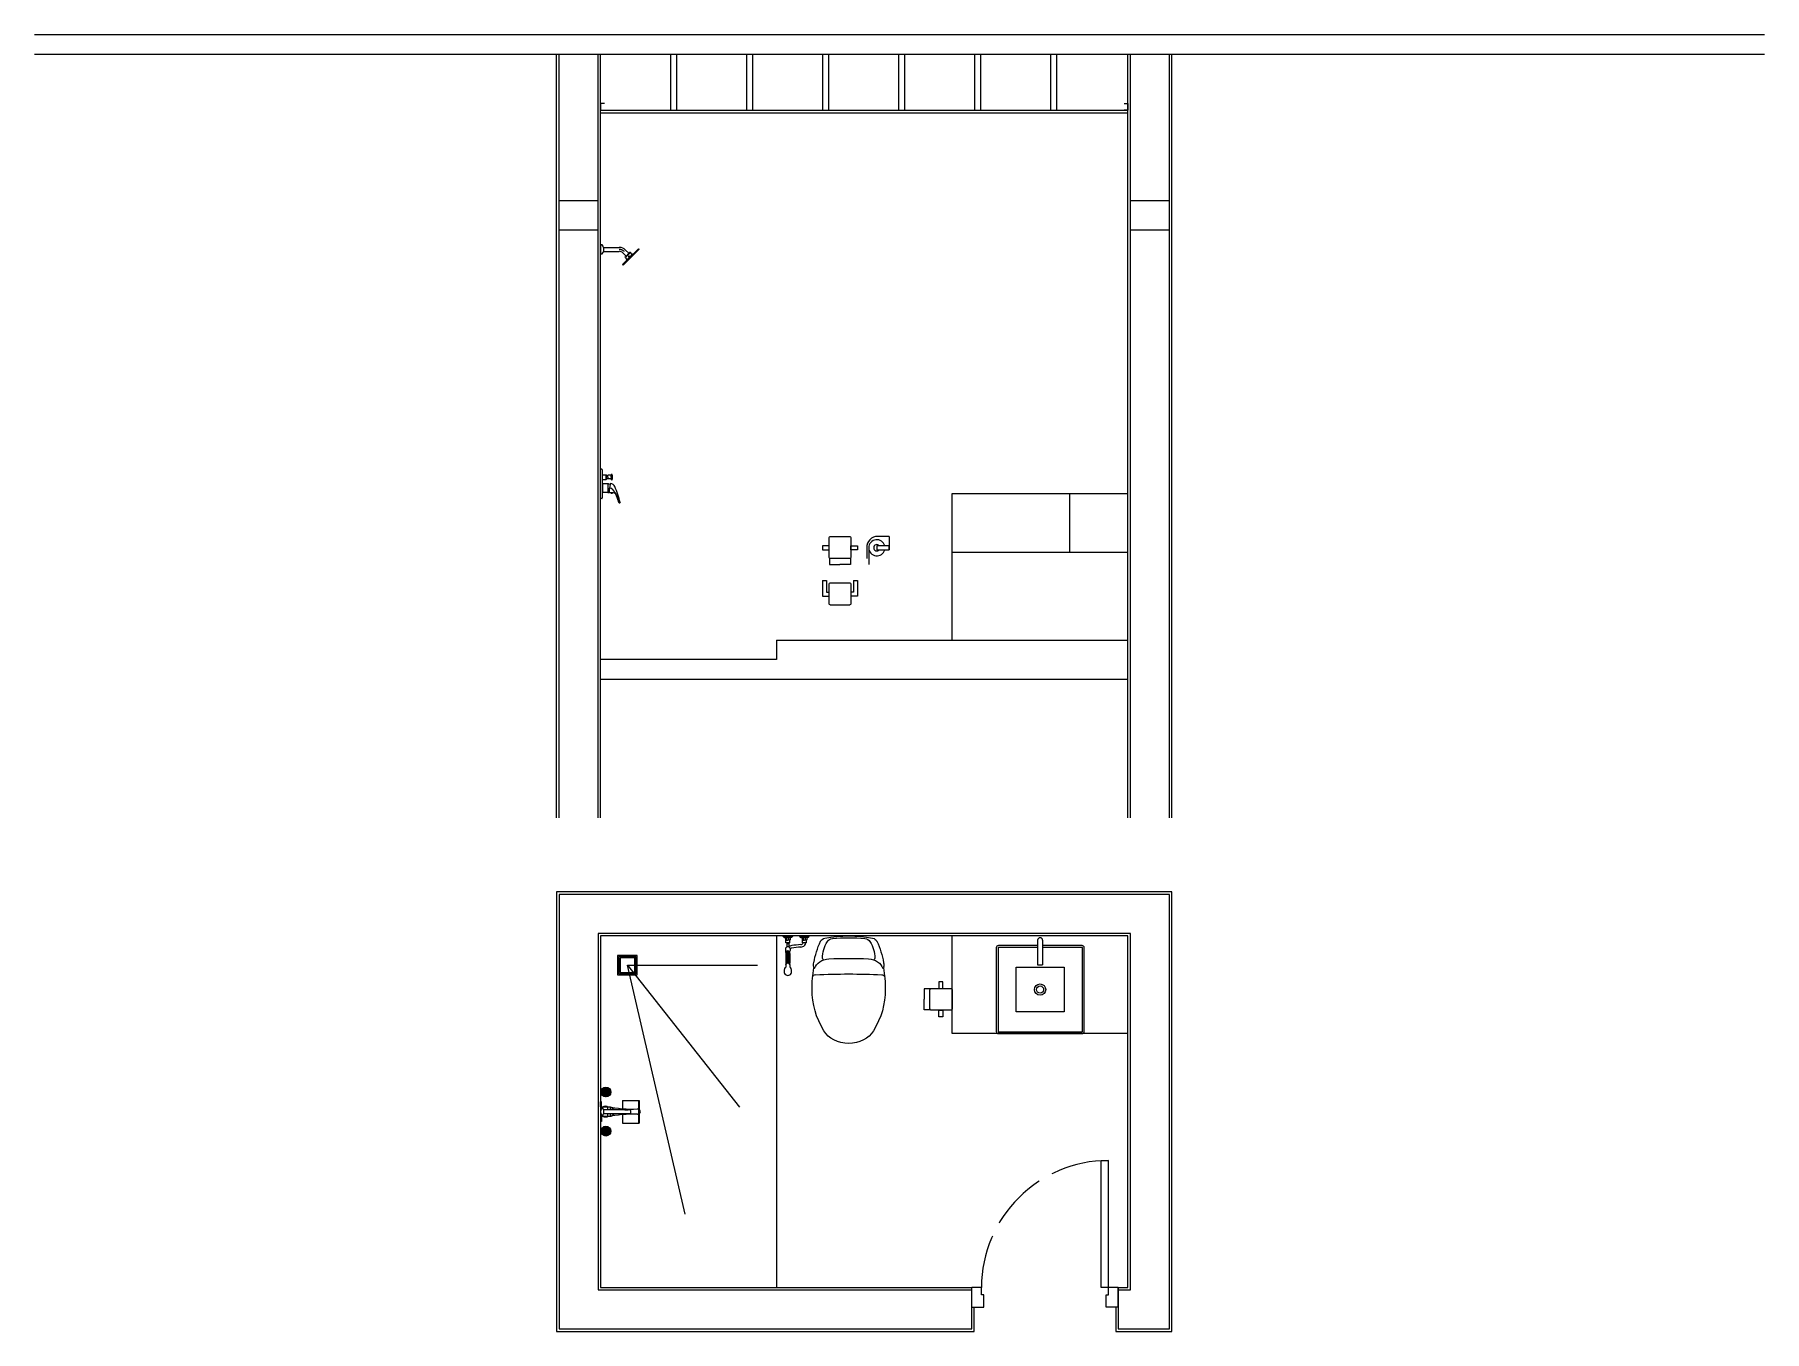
# Model space of a CAD drawing. Header units: inches. Extents: x 3271 to 3625, y 1321 to 1586.
import ezdxf

# ---------------------------------------------------------------- set-up
doc = ezdxf.new("R2010")
doc.units = ezdxf.units.IN
doc.set_wipeout_variables(frame=1)
doc.linetypes.add('ACAD_ISO02W100', pattern=[15, 12, -3])
doc.linetypes.add('CENTER', pattern=[2, 1.25, -0.25, 0.25, -0.25])

# ---------------------------------------------------------------- blocks, each defined once
blk = doc.blocks.new('*U3')
for p, q in [((0.21, -7.47), (0, -7.47)), ((0, -8.48), (0, -7.47)), ((0, -8.48), (0, -11.49)), ((0.07, -8.48), (0, -8.48)), ((0.07, -8.48), (0, -8.48)), ((0.07, -10.47), (0, -10.47)), ((0.21, -8.39), (0.21, -7.47)), ((0.21, -8.5), (0.21, -8.39)), ((0.21, -10.45), (0.21, -10.56)), ((0.21, -10.56), (0.21, -11.49)), ((2, -8.52), (0.26, -8.52)), ((2, -10.43), (0.26, -10.43)), ((0.58, -9.08), (0.58, -9.87)), ((5.94, -9.08), (0.58, -9.08)), ((5.94, -9.87), (0.58, -9.87)), ((1.51, -9.08), (1.51, -8.52)), ((1.51, -10.43), (1.51, -9.87)), ((2, -9.08), (2, -8.52)), ((2, -10.43), (2, -9.87)), ((4.51, -7.17), (4.51, -9.04)), ((4.51, -7.17), (7.88, -7.17)), ((4.51, -9.91), (4.51, -11.79)), ((7.77, -7.17), (7.77, -11.79)), ((7.88, -7.17), (7.88, -11.79)), ((0.21, -11.49), (0, -11.49)), ((4.51, -11.79), (7.88, -11.79))]:
    blk.add_line(p, q)
for points in [[(1.93, -8.52, -0.039764), (2.08, -8.53, -0.211031)], [(5.62, -9.9, 0.002755), (2.96, -9.93, 0.135106), (2.22, -10.36, -0.211031), (2.08, -10.43, -0.039764), (1.93, -10.43, -0.211031)], [(2.08, -8.53, -0.211031), (2.22, -8.59, 0.135106), (2.96, -9.02, 0.002755), (5.62, -9.06, -0.068038)], [(5.94, -9.87, 0.133256), (6.05, -9.85, 0.106756), (6.14, -9.76, 0.082828), (6.2, -9.63, 0.071352), (6.22, -9.48, 0.071352), (6.2, -9.32, 0.082828), (6.14, -9.2, 0.106756), (6.05, -9.11, 0.133256), (5.94, -9.08, 0.133256)]]:
    blk.add_lwpolyline(points, format="xyb")
for centre, radius, start, end in [((0.07, -8.94), 0.459, 22.0605, 90), ((0.07, -10.01), 0.459, 270, 337.9395), ((-0.32, -9.15), 0.903, 4.3831, 24.7855), ((-0.32, -9.81), 0.903, 335.2145, 355.6169)]:
    blk.add_arc(centre, radius, start, end)
blk = doc.blocks.new('WC 15x22 in')
at = {"lineweight": 0, "extrusion": (0, 0, -1)}
for centre, major_axis, start_param, end_param in [((-0.01, -16.77), (20.96, -0.01), 4.476887, 4.947891), ((-0.01, -16.77), (20.96, -0.01), 4.476887, 4.947891), ((21.88, -8.95), (29.35, -0.01), 3.289642, 3.481728), ((21.88, -8.95), (29.35, -0.01), 3.289642, 3.481728), ((-4.6, -1.44), (1.25, 0), 3.481728, 4.476887), ((-4.6, -1.44), (1.25, 0), 3.481728, 4.476887), ((3.79, -4.48), (9.15, 0), 3.130806, 3.616946), ((-3.13, -1.62), (1.37, 0), 3.616946, 4.577347), ((-0.01, -20.04), (24.59, -0.01), 4.577347, 4.847431), ((3.13, -1.63), (1.37, 0), -1.435755, -0.475353), ((-3.8, -4.47), (9.15, 0), -0.475353, 0.010787), ((4.6, -1.44), (1.25, 0), -1.335294, -0.340135), ((4.6, -1.44), (1.25, 0), -1.335294, -0.340135), ((-21.89, -8.93), (29.35, -0.01), -0.340135, -0.148049), ((-21.89, -8.93), (29.35, -0.01), -0.340135, -0.148049), ((32.09, -10.98), (39.6, -0.02), 3.141593, 3.282422), ((32.09, -10.98), (39.6, -0.02), 3.141593, 3.282422), ((-2.8, -5.99), (4.39, 0), 3.032389, 3.289642), ((-2.8, -5.99), (4.39, 0), 3.032389, 3.289642), ((-6.65, -6.33), (0.513, 0), 2.246567, 3.032389), ((-6.65, -6.33), (0.513, 0), 2.246567, 3.032389), ((-3.88, -7.22), (3.17, 0), 3.365215, 4.657014), ((-4.78, -4.55), (0.574, 0), 2.293197, 3.130806), ((-0.03, -63.26), (73.29, -0.03), 4.657014, 4.767764), ((3.88, -7.22), (3.17, 0), -1.515421, -0.223622), ((4.78, -4.55), (0.574, 0), 0.010787, 0.848396), ((6.65, -6.34), (0.513, 0), 0.109204, 0.895026), ((6.65, -6.34), (0.513, 0), 0.109204, 0.895026), ((-32.1, -10.95), (39.6, -0.02), -0.140829, 0), ((-32.1, -10.95), (39.6, -0.02), -0.140829, 0), ((2.79, -6), (4.39, 0), -0.148049, 0.109204), ((2.79, -6), (4.39, 0), -0.148049, 0.109204), ((-6.75, -8.43), (0.634, 0), 3.222651, 4.658459), ((-0.05, -108.43), (125.72, -0.06), 4.658459, 4.766319), ((6.74, -8.44), (0.634, 0), -1.516867, -0.081058), ((16.92, -10.97), (24.43, -0.01), 2.693443, 3.141593), ((16.92, -10.97), (24.43, -0.01), 2.693443, 3.141593), ((-16.93, -10.96), (24.43, -0.01), 0, 0.44815), ((-16.93, -10.96), (24.43, -0.01), 0, 0.44815), ((-0.01, -17.48), (5.65, 0), 0.44815, 2.693443), ((-0.01, -17.48), (5.65, 0), 0.44815, 2.693443)]:
    blk.add_ellipse(centre, major_axis=major_axis, ratio=0.800511, start_param=start_param, end_param=end_param, dxfattribs=at)
blk = doc.blocks.new('D2_Plan')
for p, q in [((28, -1.5), (28, 26)), ((0, -4), (0, 0)), ((2, 0), (0, 0)), ((2, -1.5), (2, 0)), ((30, -4), (30, 0)), ((2.5, -1.5), (2, -1.5)), ((2.5, -4), (2.5, -1.5)), ((27.5, -4), (27.5, -1.5)), ((27.5, -1.5), (28, -1.5)), ((0, -4), (2.5, -4)), ((30, -4), (27.5, -4))]:
    blk.add_line(p, q)
blk.add_lwpolyline([(30, 0), (26.5, 0), (26.5, 26), (28, 26)])
at = {"linetype": 'ACAD_ISO02W100'}
blk.add_arc((28, 0), 26, 90, 180, dxfattribs=at)
blk = doc.blocks.new('A$Cc5f7b020')
for points in [[(-9.14, -8.54, 0.414214), (-8.72, -8.96), (8.44, -8.96, 0.414214), (8.86, -8.54), (8.86, 8.61, 0.414214), (8.44, 9.04), (-8.72, 9.04, 0.414214), (-9.14, 8.61)], [(-8.78, -8.54, 0.414214), (-8.72, -8.6), (8.44, -8.6, 0.414214), (8.5, -8.54), (8.5, 8.61, 0.414214), (8.44, 8.67), (-8.72, 8.67, 0.414214), (-8.78, 8.61)]]:
    blk.add_lwpolyline(points, format="xyb", close=True)
blk.add_lwpolyline([(-5.1, 4.62), (4.77, 4.62), (4.77, -4.55), (-5.1, -4.55)], close=True)
for radius in [1.15, 0.73]:
    blk.add_circle((-0.17, 0.04), radius)
blk = doc.blocks.new('*U17')
blk.add_lwpolyline([(0, 0, -0.414214), (0.33, 0.33), (4.16, 0.33, -0.414214), (4.49, 0), (4.49, -3.9, -0.414214), (4.16, -4.22), (0.33, -4.22, -0.414214), (0, -3.9)], format="xyb", close=True)
for points in [[(0, -1.6), (-1.34, -1.6), (-1.34, -2.4), (0, -2.4)], [(4.49, -1.6), (5.83, -1.6), (5.83, -2.4), (4.49, -2.4)]]:
    blk.add_lwpolyline(points, close=True)
for points in [[(0.1, -4.13), (0.1, -5.43), (2.18, -5.43)], [(4.39, -4.13), (4.39, -5.43), (2.18, -5.43)]]:
    blk.add_lwpolyline(points)
blk = doc.blocks.new('A$Cc70fe494')
at = {"color": 0}
for p, q in [((0.45, 4.66), (0.18, 4.02)), ((0.36, 4.32), (0.18, 4.02)), ((0.56, 4.02), (0.18, 4.02)), ((0.18, 4.02), (0.36, 3.72)), ((0.18, 4.02), (0.45, 3.37)), ((0.36, 4.32), (0.3, 4.02)), ((0.3, 4.02), (0.36, 3.72)), ((0.45, 4.66), (0.36, 4.32)), ((0.53, 4.57), (0.36, 4.32)), ((0.71, 4.39), (0.36, 4.32)), ((0.36, 4.32), (0.56, 4.02)), ((0.56, 4.02), (0.36, 3.72)), ((0.36, 3.72), (0.71, 3.64)), ((0.36, 3.72), (0.45, 3.37)), ((0.36, 3.72), (0.53, 3.46)), ((1.09, 4.92), (0.45, 4.66)), ((0.79, 4.74), (0.45, 4.66)), ((0.71, 4.39), (0.45, 4.66)), ((0.71, 3.64), (0.45, 3.37)), ((0.79, 4.74), (0.53, 4.57)), ((0.71, 4.39), (0.56, 4.02)), ((0.56, 4.02), (0.71, 3.64)), ((0.79, 4.74), (0.71, 4.39)), ((1.09, 4.55), (0.71, 4.39)), ((0.71, 3.64), (0.79, 3.29)), ((0.71, 3.64), (1.09, 3.48)), ((0.83, 4.27), (0.73, 4.02)), ((0.78, 4.14), (0.73, 4.02)), ((0.88, 4.02), (0.73, 4.02)), ((0.73, 4.02), (0.78, 3.89)), ((0.73, 4.02), (0.83, 3.76)), ((0.78, 4.14), (0.76, 4.02)), ((0.76, 4.02), (0.78, 3.89)), ((0.83, 4.27), (0.78, 4.14)), ((0.85, 4.25), (0.78, 4.14)), ((0.78, 4.14), (0.94, 4.16)), ((0.78, 4.14), (0.88, 4.02)), ((0.88, 4.02), (0.78, 3.89)), ((0.94, 3.87), (0.78, 3.89)), ((0.78, 3.89), (0.83, 3.76)), ((0.78, 3.89), (0.85, 3.78)), ((1.09, 4.92), (0.79, 4.74)), ((1.09, 4.8), (0.79, 4.74)), ((0.79, 4.74), (1.09, 4.55)), ((1.09, 4.38), (0.83, 4.27)), ((0.96, 4.32), (0.83, 4.27)), ((0.94, 4.16), (0.83, 4.27)), ((0.94, 3.87), (0.83, 3.76)), ((0.83, 3.76), (0.96, 3.71)), ((0.83, 3.76), (1.09, 3.65)), ((0.96, 4.32), (0.85, 4.25)), ((0.85, 3.78), (0.96, 3.71)), ((0.88, 4.02), (1.3, 4.02)), ((0.96, 4.32), (0.94, 4.16)), ((1.09, 4.02), (0.94, 4.16)), ((1.09, 4.02), (0.94, 3.87)), ((0.94, 3.87), (0.96, 3.71)), ((1.09, 4.38), (0.96, 4.32)), ((1.09, 4.35), (0.96, 4.32)), ((1.09, 4.23), (0.96, 4.32)), ((1.09, 3.81), (0.96, 3.71)), ((0.96, 3.71), (1.09, 3.65)), ((0.96, 3.71), (1.09, 3.68)), ((1.09, 4.55), (1.09, 4.92)), ((1.39, 4.74), (1.09, 4.92)), ((1.73, 4.66), (1.09, 4.92)), ((1.39, 4.74), (1.09, 4.8)), ((1.39, 4.74), (1.09, 4.55)), ((1.47, 4.39), (1.09, 4.55)), ((1.09, 4.23), (1.09, 4.38)), ((1.22, 4.32), (1.09, 4.38)), ((1.35, 4.27), (1.09, 4.38)), ((1.22, 4.32), (1.09, 4.35)), ((1.22, 4.32), (1.09, 4.23)), ((1.09, 4.23), (1.09, 3.81)), ((1.09, 4.02), (1.24, 4.16)), ((1.09, 4.02), (1.24, 3.87)), ((1.09, 3.81), (1.09, 3.65)), ((1.09, 3.81), (1.22, 3.71)), ((1.09, 3.65), (1.35, 3.76)), ((1.09, 3.65), (1.22, 3.71)), ((1.09, 3.68), (1.22, 3.71)), ((1.09, 3.48), (1.47, 3.64)), ((1.22, 4.32), (1.24, 4.16)), ((1.35, 4.27), (1.22, 4.32)), ((1.33, 4.25), (1.22, 4.32)), ((1.24, 3.87), (1.22, 3.71)), ((1.22, 3.71), (1.33, 3.78)), ((1.22, 3.71), (1.35, 3.76)), ((1.24, 4.16), (1.35, 4.27)), ((1.24, 4.16), (1.4, 4.14)), ((1.4, 3.89), (1.24, 3.87)), ((1.24, 3.87), (1.35, 3.76)), ((1.4, 4.14), (1.3, 4.02)), ((1.4, 3.89), (1.3, 4.02)), ((1.3, 4.02), (1.45, 4.02)), ((1.4, 4.14), (1.33, 4.25)), ((1.33, 3.78), (1.4, 3.89)), ((1.4, 4.14), (1.35, 4.27)), ((1.45, 4.02), (1.35, 4.27)), ((1.35, 3.76), (1.45, 4.02)), ((1.35, 3.76), (1.4, 3.89)), ((1.47, 4.39), (1.39, 4.74)), ((1.73, 4.66), (1.39, 4.74)), ((1.65, 4.57), (1.39, 4.74)), ((1.39, 3.29), (1.47, 3.64)), ((1.45, 4.02), (1.4, 4.14)), ((1.42, 4.02), (1.4, 4.14)), ((1.4, 3.89), (1.45, 4.02)), ((1.4, 3.89), (1.42, 4.02)), ((1.47, 4.39), (1.73, 4.66)), ((1.82, 4.32), (1.47, 4.39)), ((1.62, 4.02), (1.47, 4.39)), ((1.47, 3.64), (1.62, 4.02)), ((1.47, 3.64), (1.82, 3.72)), ((1.47, 3.64), (1.73, 3.37)), ((1.62, 4.02), (1.82, 4.32)), ((1.62, 4.02), (2, 4.02)), ((1.82, 3.72), (1.62, 4.02)), ((1.82, 4.32), (1.65, 4.57)), ((1.65, 3.46), (1.82, 3.72)), ((1.82, 4.32), (1.73, 4.66)), ((2, 4.02), (1.73, 4.66)), ((1.73, 3.37), (2, 4.02)), ((1.73, 3.37), (1.82, 3.72)), ((2, 4.02), (1.82, 4.32)), ((1.88, 4.02), (1.82, 4.32)), ((1.82, 3.72), (2, 4.02)), ((1.82, 3.72), (1.88, 4.02)), ((0.45, 3.37), (0.79, 3.29)), ((0.45, 3.37), (1.09, 3.11)), ((0.53, 3.46), (0.79, 3.29)), ((0.79, 3.29), (1.09, 3.48)), ((0.79, 3.29), (1.09, 3.11)), ((0.79, 3.29), (1.09, 3.23)), ((1.09, 3.48), (1.09, 3.11)), ((1.09, 3.48), (1.39, 3.29)), ((1.09, 3.11), (1.73, 3.37)), ((1.09, 3.11), (1.39, 3.29)), ((1.09, 3.23), (1.39, 3.29)), ((1.39, 3.29), (1.65, 3.46)), ((1.39, 3.29), (1.73, 3.37)), ((0.18, -3.98), (0.45, -3.34)), ((0.36, -3.68), (0.45, -3.34)), ((0.36, -3.68), (0.53, -3.43)), ((0.45, -3.34), (1.09, -3.08)), ((0.45, -3.34), (0.79, -3.26)), ((0.71, -3.61), (0.45, -3.34)), ((0.53, -3.43), (0.79, -3.26)), ((0.71, -3.61), (0.79, -3.26)), ((0.71, -3.61), (1.09, -3.45)), ((0.79, -3.26), (1.09, -3.08)), ((0.79, -3.26), (1.09, -3.2)), ((0.79, -3.26), (1.09, -3.45)), ((1.09, -3.45), (1.09, -3.08)), ((1.09, -3.08), (1.39, -3.26)), ((1.09, -3.08), (1.73, -3.34)), ((1.09, -3.2), (1.39, -3.26)), ((1.09, -3.45), (1.39, -3.26)), ((1.09, -3.45), (1.47, -3.61)), ((1.39, -3.26), (1.47, -3.61)), ((1.39, -3.26), (1.73, -3.34)), ((1.39, -3.26), (1.65, -3.43)), ((1.47, -3.61), (1.73, -3.34)), ((1.65, -3.43), (1.82, -3.68)), ((1.73, -3.34), (1.82, -3.68)), ((1.73, -3.34), (2, -3.98)), ((0.18, -3.98), (0.36, -3.68)), ((0.56, -3.98), (0.18, -3.98)), ((0.36, -4.28), (0.18, -3.98)), ((0.45, -4.63), (0.18, -3.98)), ((0.3, -3.98), (0.36, -3.68)), ((0.36, -4.28), (0.3, -3.98)), ((0.36, -3.68), (0.71, -3.61)), ((0.56, -3.98), (0.36, -3.68)), ((0.36, -4.28), (0.56, -3.98)), ((0.71, -4.36), (0.36, -4.28)), ((0.45, -4.63), (0.36, -4.28)), ((0.53, -4.54), (0.36, -4.28)), ((0.71, -4.36), (0.45, -4.63)), ((0.79, -4.71), (0.45, -4.63)), ((1.09, -4.89), (0.45, -4.63)), ((0.79, -4.71), (0.53, -4.54)), ((0.56, -3.98), (0.71, -3.61)), ((0.71, -4.36), (0.56, -3.98)), ((0.79, -4.71), (0.71, -4.36)), ((1.09, -4.52), (0.71, -4.36)), ((0.73, -3.98), (0.83, -3.73)), ((0.73, -3.98), (0.78, -3.86)), ((0.88, -3.98), (0.73, -3.98)), ((0.78, -4.11), (0.73, -3.98)), ((0.83, -4.24), (0.73, -3.98)), ((0.76, -3.98), (0.78, -3.86)), ((0.78, -4.11), (0.76, -3.98)), ((0.78, -3.86), (0.83, -3.73)), ((0.78, -3.86), (0.85, -3.75)), ((0.94, -3.84), (0.78, -3.86)), ((0.88, -3.98), (0.78, -3.86)), ((0.78, -4.11), (0.88, -3.98)), ((0.78, -4.11), (0.94, -4.13)), ((0.83, -4.24), (0.78, -4.11)), ((0.85, -4.22), (0.78, -4.11)), ((0.79, -4.71), (1.09, -4.52)), ((1.09, -4.89), (0.79, -4.71)), ((1.09, -4.77), (0.79, -4.71)), ((0.83, -3.73), (1.09, -3.62)), ((0.83, -3.73), (0.96, -3.68)), ((0.94, -3.84), (0.83, -3.73)), ((0.94, -4.13), (0.83, -4.24)), ((0.96, -4.29), (0.83, -4.24)), ((1.09, -4.35), (0.83, -4.24)), ((0.85, -3.75), (0.96, -3.68)), ((0.96, -4.29), (0.85, -4.22)), ((0.88, -3.98), (1.3, -3.98)), ((0.94, -3.84), (0.96, -3.68)), ((1.09, -3.98), (0.94, -3.84)), ((1.09, -3.98), (0.94, -4.13)), ((0.96, -4.29), (0.94, -4.13)), ((0.96, -3.68), (1.09, -3.62)), ((0.96, -3.68), (1.09, -3.65)), ((1.09, -3.77), (0.96, -3.68)), ((1.09, -4.19), (0.96, -4.29)), ((1.09, -4.35), (0.96, -4.29)), ((1.09, -4.32), (0.96, -4.29)), ((1.09, -3.77), (1.09, -3.62)), ((1.09, -3.62), (1.22, -3.68)), ((1.09, -3.62), (1.35, -3.73)), ((1.09, -3.65), (1.22, -3.68)), ((1.09, -3.77), (1.22, -3.68)), ((1.09, -4.19), (1.09, -3.77)), ((1.09, -3.98), (1.24, -3.84)), ((1.09, -3.98), (1.24, -4.13)), ((1.09, -4.19), (1.09, -4.35)), ((1.22, -4.29), (1.09, -4.19)), ((1.35, -4.24), (1.09, -4.35)), ((1.22, -4.29), (1.09, -4.35)), ((1.22, -4.29), (1.09, -4.32)), ((1.47, -4.36), (1.09, -4.52)), ((1.09, -4.52), (1.09, -4.89)), ((1.39, -4.71), (1.09, -4.52)), ((1.73, -4.63), (1.09, -4.89)), ((1.39, -4.71), (1.09, -4.89)), ((1.39, -4.71), (1.09, -4.77)), ((1.24, -3.84), (1.22, -3.68)), ((1.22, -3.68), (1.35, -3.73)), ((1.22, -3.68), (1.33, -3.75)), ((1.22, -4.29), (1.24, -4.13)), ((1.33, -4.22), (1.22, -4.29)), ((1.35, -4.24), (1.22, -4.29)), ((1.24, -3.84), (1.35, -3.73)), ((1.4, -3.86), (1.24, -3.84)), ((1.24, -4.13), (1.4, -4.11)), ((1.24, -4.13), (1.35, -4.24)), ((1.4, -3.86), (1.3, -3.98)), ((1.4, -4.11), (1.3, -3.98)), ((1.3, -3.98), (1.45, -3.98)), ((1.33, -3.75), (1.4, -3.86)), ((1.4, -4.11), (1.33, -4.22)), ((1.35, -3.73), (1.4, -3.86)), ((1.35, -3.73), (1.45, -3.98)), ((1.45, -3.98), (1.35, -4.24)), ((1.4, -4.11), (1.35, -4.24)), ((1.47, -4.36), (1.39, -4.71)), ((1.65, -4.54), (1.39, -4.71)), ((1.73, -4.63), (1.39, -4.71)), ((1.4, -3.86), (1.45, -3.98)), ((1.4, -3.86), (1.42, -3.98)), ((1.45, -3.98), (1.4, -4.11)), ((1.42, -3.98), (1.4, -4.11)), ((1.47, -3.61), (1.82, -3.68)), ((1.47, -3.61), (1.62, -3.98)), ((1.62, -3.98), (1.47, -4.36)), ((1.82, -4.28), (1.47, -4.36)), ((1.47, -4.36), (1.73, -4.63)), ((1.82, -3.68), (1.62, -3.98)), ((1.62, -3.98), (2, -3.98)), ((1.62, -3.98), (1.82, -4.28)), ((1.82, -4.28), (1.65, -4.54)), ((2, -3.98), (1.73, -4.63)), ((1.82, -4.28), (1.73, -4.63)), ((1.82, -3.68), (2, -3.98)), ((1.82, -3.68), (1.88, -3.98)), ((2, -3.98), (1.82, -4.28)), ((1.88, -3.98), (1.82, -4.28))]:
    blk.add_line(p, q, dxfattribs=at)
for centre, radius in [((1.09, 4.02), 1), ((1.09, 4.02), 0.464), ((1.09, 4.02), 0.422), ((1.09, 4.02), 0.209), ((1.09, -3.98), 1), ((1.09, -3.98), 0.464), ((1.09, -3.98), 0.422), ((1.09, -3.98), 0.209)]:
    blk.add_circle(centre, radius, dxfattribs=at)
for centre, radius, start, end in [((1.09, 0.02), 1.09, 74.3436, 287.4031), ((6.54, 25.98), 25.44, 258.3137, 272.2797), ((7.6, 0.02), 0.545, 264.793, 95.207), ((6.54, -25.95), 25.44, 87.7203, 101.6863)]:
    blk.add_arc(centre, radius, start, end, dxfattribs=at)
blk = doc.blocks.new('*U23')
for p, q in [((0, -13.46), (0, -7.47)), ((0.13, -7.47), (0, -7.47)), ((0.25, -7.47), (0, -7.47)), ((0.36, -7.58), (0.36, -8.63)), ((0.36, -8.63), (0.36, -9.55)), ((0.36, -8.63), (1.12, -8.63)), ((0.36, -9.55), (0.36, -10.36)), ((0.36, -9.55), (1.12, -9.55)), ((0.36, -10.36), (0.36, -12.34)), ((0.37, -10.36), (0.36, -10.36)), ((0.42, -10.39), (0.41, -10.38)), ((0.42, -10.39), (0.42, -10.48)), ((0.42, -10.48), (0.42, -12.22)), ((1.51, -10.48), (0.42, -10.48)), ((1.12, -9.55), (1.12, -8.63)), ((1.12, -8.63), (1.19, -8.71)), ((1.19, -9.48), (1.12, -9.55)), ((1.19, -8.71), (1.19, -8.78)), ((1.19, -8.78), (1.19, -9.09)), ((1.19, -8.78), (1.47, -8.78)), ((1.19, -9.4), (1.19, -9.09)), ((1.19, -9.48), (1.19, -9.4)), ((1.19, -9.4), (1.47, -9.4)), ((1.47, -8.78), (1.47, -8.72)), ((2.14, -8.72), (1.47, -8.72)), ((1.47, -9.09), (1.47, -8.78)), ((1.47, -9.09), (1.47, -9.4)), ((1.47, -9.4), (1.47, -9.46)), ((2.14, -9.46), (1.47, -9.46)), ((1.59, -10.48), (1.51, -10.48)), ((1.51, -10.48), (1.51, -12.22)), ((1.96, -10.57), (1.82, -11.34)), ((2, -10.4), (1.96, -10.57)), ((2.14, -8.72), (2.14, -8.54)), ((2.33, -8.54), (2.14, -8.54)), ((2.14, -9.09), (2.14, -8.72)), ((2.14, -9.09), (2.14, -9.46)), ((2.14, -9.46), (2.14, -9.65)), ((2.33, -9.65), (2.14, -9.65)), ((0.25, -13.46), (0, -13.46)), ((0.36, -12.34), (0.36, -13.36)), ((0.37, -12.34), (0.36, -12.34)), ((0.42, -12.31), (0.41, -12.33)), ((1.51, -12.22), (0.42, -12.22)), ((0.42, -12.22), (0.42, -12.31)), ((1.82, -12.19), (1.82, -11.34)), ((1.82, -12.28), (1.82, -12.19)), ((2.09, -12.28), (1.82, -12.28)), ((2.48, -12.28), (2.09, -12.28)), ((2.58, -12.28), (2.48, -12.28))]:
    blk.add_line(p, q)
at = {"linetype": 'Continuous'}
blk.add_line((1.51, -12.22), (1.59, -12.22), dxfattribs=at)
for centre, radius, start, end in [((0.25, -7.58), 0.108, 0, 90), ((0.37, -10.39), 0.0361, 30, 90), ((1.59, -11.35), 0.867, 64.1728, 90), ((1.93, -11.48), 1.08, 24.2807, 86.2017), ((2.33, -8.61), 0.0723, 15.7139, 90), ((2.33, -9.57), 0.0723, 270, 344.2861), ((0.66, -9.08), 1.81, 359.6576, 15.7139), ((0.66, -9.1), 1.81, 344.2861, 0.3424), ((0.25, -13.36), 0.108, 270, 0), ((0.37, -12.31), 0.0361, 270, 330), ((1.59, -11.35), 0.867, 270, 285.4029), ((1.84, -12.24), 0.903, 41.9282, 79.9974), ((2.29, -12.12), 0.253, 219.7081, 320.2919), ((-1.6, -15.33), 5.53, 14.6018, 41.9282), ((2.58, -12.82), 0.542, 30.9997, 90), ((-11.91, -17.72), 16.26, 12.221, 24.2807), ((-1.6, -15.33), 5.42, 13.8661, 30.9997), ((3.49, -14.08), 0.181, 348.3558, 13.8661), ((3.88, -14.16), 0.217, 168.3558, 284.4775), ((4.63, -13.71), 0.903, 194.6018, 223.8406), ((3.91, -14.3), 0.0723, 284.4775, 12.221)]:
    blk.add_arc(centre, radius, start, end)
blk = doc.blocks.new('*U25')
at = {"linetype": 'CENTER'}
for p, q in [((0.07, -7.47), (0, -7.47)), ((0.07, -9.45), (0, -9.45))]:
    blk.add_line(p, q, dxfattribs=at)
for p, q in [((0, -7.47), (0, -9.45)), ((0.58, -8.06), (0.58, -8.86)), ((4.51, -11.57), (7.77, -8.31)), ((4.61, -11.68), (7.88, -8.42)), ((5.05, -9.98), (5.22, -9.81)), ((5.08, -10.13), (5.05, -9.98)), ((6.1, -9.11), (5.08, -10.13)), ((5.46, -10.52), (5.08, -10.13)), ((5.22, -9.81), (5.78, -9.25)), ((5.46, -10.52), (5.33, -10.64)), ((6.48, -9.5), (5.46, -10.52)), ((5.78, -9.25), (5.94, -9.09)), ((6.1, -9.11), (5.94, -9.09)), ((6.48, -9.5), (6.1, -9.11)), ((6.61, -9.37), (6.48, -9.5)), ((6.61, -9.37), (6.71, -9.37)), ((7.77, -8.31), (7.88, -8.42)), ((4.51, -11.57), (4.61, -11.68)), ((5.33, -10.64), (5.33, -10.75))]:
    blk.add_line(p, q)
at = {"linetype": 'Continuous'}
for p, q in [((0.58, -8.06), (3.82, -8.06)), ((0.58, -8.86), (3.82, -8.86)), ((4.57, -9.17), (5.22, -9.81)), ((5.13, -8.61), (5.78, -9.25))]:
    blk.add_line(p, q, dxfattribs=at)
for radius in [0.108, 0.0723]:
    blk.add_circle((5.86, -9.89), radius)
for centre, radius, start, end in [((0.07, -7.93), 0.459, 22.0605, 90), ((0.07, -9), 0.459, 270, 337.9395), ((-0.32, -8.13), 0.903, 4.3831, 24.7855), ((-0.32, -8.79), 0.903, 335.2145, 355.6169), ((5.98, -10.02), 0.688, 99.6998, 170.3002)]:
    blk.add_arc(centre, radius, start, end)
for radius in [1.86, 1.07]:
    blk.add_arc((3.82, -9.92), radius, 45, 90, dxfattribs=at)
at = {"linetype": 'CENTER'}
blk.add_arc((3.82, -9.92), 1.46, 45, 90, dxfattribs=at)
blk = doc.blocks.new('*U32')
for p, q in [((-1.34, 0.75), (-0.54, 0.75)), ((5.03, 0.75), (5.83, 0.75))]:
    blk.add_line(p, q)
for points in [[(-1.34, 0.75), (-1.34, -2.4), (0, -2.4)], [(-0.54, 0.75), (-0.54, -1.61), (0, -1.61)], [(5.83, 0.75), (5.83, -2.4), (4.49, -2.4)], [(5.03, 0.75), (5.03, -1.61), (4.49, -1.61)]]:
    blk.add_lwpolyline(points)
blk.add_lwpolyline([(0, 0, -0.414214), (0.33, 0.33), (4.16, 0.33, -0.414214), (4.49, 0), (4.49, -3.92, -0.414214), (4.16, -4.25), (0.33, -4.25, -0.414214), (0, -3.92)], format="xyb", close=True)

msp = doc.modelspace()

# ---------------------------------------------------------------- linework, layer by layer
for p, q in [((3270.53, 1586.48), (3624.74, 1586.48)), ((3270.53, 1582.48), (3624.74, 1582.48)), ((3377.42, 1426.09), (3377.42, 1582.48)), ((3377.92, 1426.09), (3377.92, 1582.48)), ((3385.92, 1426.09), (3385.92, 1582.48)), ((3386.42, 1426.09), (3386.42, 1582.48)), ((3494.42, 1426.09), (3494.42, 1582.48)), ((3494.92, 1426.09), (3494.92, 1582.48)), ((3502.92, 1426.09), (3502.92, 1582.48)), ((3503.42, 1426.09), (3503.42, 1582.48)), ((3386.42, 1570.98), (3494.42, 1570.98)), ((3386.42, 1570.48), (3494.42, 1570.48)), ((3377.92, 1552.48), (3385.92, 1552.48)), ((3494.92, 1552.48), (3502.92, 1552.48)), ((3377.92, 1546.48), (3385.92, 1546.48)), ((3494.92, 1546.48), (3502.92, 1546.48)), ((3458.42, 1492.48), (3494.42, 1492.48)), ((3458.42, 1480.48), (3494.42, 1480.48)), ((3422.42, 1462.48), (3422.42, 1458.48)), ((3422.42, 1462.48), (3494.42, 1462.48)), ((3422.42, 1458.48), (3386.42, 1458.48)), ((3386.42, 1454.48), (3494.42, 1454.48)), ((3503.42, 1410.9), (3377.42, 1410.9)), ((3377.42, 1410.9), (3377.42, 1320.9)), ((3502.92, 1410.4), (3377.92, 1410.4)), ((3377.92, 1410.4), (3377.92, 1321.4)), ((3502.92, 1321.4), (3502.92, 1410.4)), ((3503.42, 1320.9), (3503.42, 1410.9)), ((3494.92, 1402.4), (3385.92, 1402.4)), ((3385.92, 1402.4), (3385.92, 1329.4)), ((3494.42, 1401.9), (3386.42, 1401.9)), ((3386.42, 1401.9), (3386.42, 1329.9)), ((3422.42, 1401.9), (3422.42, 1329.9)), ((3458.42, 1381.9), (3458.42, 1401.9)), ((3494.42, 1329.9), (3494.42, 1401.9)), ((3494.92, 1329.4), (3494.92, 1402.4)), ((3494.42, 1381.9), (3458.42, 1381.9)), ((3377.92, 1332.56), (3377.92, 1332.56)), ((3385.92, 1329.4), (3462.42, 1329.4)), ((3386.42, 1329.9), (3462.42, 1329.9)), ((3462.42, 1321.4), (3462.42, 1329.4)), ((3492.42, 1329.9), (3494.42, 1329.9)), ((3492.42, 1329.9), (3492.42, 1321.4)), ((3492.42, 1329.4), (3494.92, 1329.4)), ((3462.92, 1320.9), (3462.92, 1325.9)), ((3491.92, 1325.9), (3491.92, 1320.9)), ((3377.92, 1321.4), (3462.42, 1321.4)), ((3492.42, 1321.4), (3502.92, 1321.4)), ((3377.42, 1320.9), (3462.92, 1320.9)), ((3491.92, 1320.9), (3503.42, 1320.9))]:
    msp.add_line(p, q)
at = {"color": 9}
for p, q in [((3400.83, 1570.98), (3400.83, 1582.48)), ((3401.98, 1582.48), (3401.98, 1570.98)), ((3416.4, 1570.98), (3416.4, 1582.48)), ((3417.55, 1582.48), (3417.55, 1570.98)), ((3431.96, 1570.98), (3431.96, 1582.48)), ((3433.11, 1582.48), (3433.11, 1570.98)), ((3447.52, 1570.98), (3447.52, 1582.48)), ((3448.67, 1582.48), (3448.67, 1570.98)), ((3463.09, 1570.98), (3463.09, 1582.48)), ((3464.24, 1582.48), (3464.24, 1570.98)), ((3478.65, 1570.98), (3478.65, 1582.48)), ((3479.8, 1582.48), (3479.8, 1570.98)), ((3458.42, 1462.48), (3458.42, 1492.48)), ((3482.42, 1492.48), (3482.42, 1480.48)), ((3440.91, 1481.41), (3440.91, 1479.16)), ((3441.33, 1481.38), (3441.33, 1477.95)), ((3445.51, 1483.71), (3443.21, 1483.71)), ((3445.51, 1483.71), (3445.51, 1480.98)), ((3403.74, 1344.9), (3391.92, 1395.9)), ((3391.92, 1395.9), (3414.85, 1366.82)), ((3391.92, 1395.9), (3418.53, 1395.9))]:
    msp.add_line(p, q, dxfattribs=at)
at = {"color": 0}
for p, q in [((3423.76, 1401.9), (3425.76, 1401.9)), ((3423.76, 1401.9), (3423.76, 1401.81)), ((3425.69, 1401.77), (3423.84, 1401.77)), ((3424.03, 1401.56), (3424.76, 1401.56)), ((3424.29, 1401.56), (3424.29, 1401.07)), ((3424.36, 1400.46), (3424.36, 1401.03)), ((3424.36, 1401.03), (3424.77, 1401.03)), ((3425.17, 1400.46), (3424.36, 1400.46)), ((3424.57, 1401.03), (3424.57, 1401.56)), ((3424.59, 1400.36), (3424.59, 1399.61)), ((3425.49, 1401.56), (3424.76, 1401.56)), ((3425.17, 1401.03), (3424.77, 1401.03)), ((3424.94, 1400.36), (3424.94, 1399.62)), ((3424.97, 1401.03), (3424.97, 1401.56)), ((3425.17, 1400.46), (3425.17, 1401.03)), ((3425.24, 1401.56), (3425.24, 1401.07)), ((3425.76, 1401.9), (3425.76, 1401.81)), ((3427.15, 1401.9), (3429.15, 1401.9)), ((3427.15, 1401.9), (3427.15, 1401.81)), ((3429.08, 1401.77), (3427.23, 1401.77)), ((3427.42, 1401.56), (3428.15, 1401.56)), ((3427.68, 1401.56), (3427.68, 1401.07)), ((3427.75, 1400.46), (3427.75, 1401.03)), ((3427.75, 1401.03), (3428.15, 1401.03)), ((3428.56, 1400.46), (3427.75, 1400.46)), ((3427.95, 1401.03), (3427.95, 1401.56)), ((3428.88, 1401.56), (3428.15, 1401.56)), ((3428.56, 1401.03), (3428.15, 1401.03)), ((3428.36, 1401.03), (3428.36, 1401.56)), ((3428.56, 1400.46), (3428.56, 1401.03)), ((3428.63, 1401.56), (3428.63, 1401.07)), ((3429.15, 1401.9), (3429.15, 1401.81)), ((3424.39, 1398.48), (3424.39, 1398.68)), ((3424.39, 1398.23), (3424.39, 1396.31)), ((3424.4, 1398.25), (3424.4, 1396.32)), ((3424.41, 1398.28), (3424.41, 1396.33)), ((3424.44, 1398.32), (3424.44, 1396.36)), ((3424.48, 1398.36), (3424.48, 1396.4)), ((3424.52, 1398.4), (3424.52, 1396.43)), ((3424.58, 1398.44), (3424.58, 1396.46)), ((3424.64, 1398.47), (3424.64, 1396.48)), ((3424.71, 1398.48), (3424.71, 1396.49)), ((3424.77, 1398.49), (3424.77, 1396.5)), ((3424.84, 1398.48), (3424.84, 1396.49)), ((3424.91, 1398.47), (3424.91, 1396.48)), ((3424.97, 1398.44), (3424.97, 1396.46)), ((3425.03, 1398.41), (3425.03, 1396.43)), ((3425.08, 1398.36), (3425.08, 1396.4)), ((3425.12, 1398.32), (3425.12, 1396.36)), ((3425.15, 1398.27), (3425.15, 1396.33)), ((3425.17, 1398.48), (3425.17, 1398.68)), ((3425.17, 1398.23), (3425.17, 1396.31))]:
    msp.add_line(p, q, dxfattribs=at)
at = {"color": 9}
for points in [[(3387.2, 1572.35), (3386.42, 1572.35), (3386.42, 1570.98), (3387.2, 1570.98)], [(3493.64, 1572.35), (3494.42, 1572.35), (3494.42, 1570.98), (3493.64, 1570.98)]]:
    msp.add_lwpolyline(points, dxfattribs=at)
msp.add_lwpolyline([(3445.51, 1481.78), (3442.99, 1481.78), (3442.99, 1480.98), (3445.51, 1480.98)], close=True, dxfattribs=at)
for points in [[(3389.92, 1393.9), (3393.92, 1393.9), (3393.92, 1397.9), (3389.92, 1397.9)], [(3390.17, 1394.15), (3393.67, 1394.15), (3393.67, 1397.65), (3390.17, 1397.65)], [(3390.42, 1394.4), (3393.42, 1394.4), (3393.42, 1397.4), (3390.42, 1397.4)]]:
    msp.add_lwpolyline(points, close=True)
for centre, radius, start, end in [((3443.21, 1481.41), 2.3, 90, 180), ((3442.99, 1481.38), 1.66, 13.9854, 346.0146), ((3442.99, 1481.38), 0.641, 38.8364, 321.1636)]:
    msp.add_arc(centre, radius, start, end, dxfattribs=at)
at = {"color": 0}
for centre, radius, start, end in [((3423.84, 1401.85), 0.0816, 207.9179, 271.9718), ((3424.26, 1401.97), 0.467, 205.7896, 241.6564), ((3425.31, 1399.15), 1.04, 168.4004, 207.2273), ((3424.42, 1401.22), 0.199, 230.0793, 254.0924), ((3424.78, 1399.08), 0.567, 30.5106, 149.4894), ((3424.77, 1400.65), 0.34, 215.7762, 324.2238), ((3425.73, 1398.39), 1.52, 96.2314, 121.4068), ((3425.12, 1401.22), 0.199, 285.9076, 309.9207), ((3424.25, 1399.15), 1.04, 332.7727, 11.5996), ((3425.67, 1398.5), 0.906, 96.7734, 115.9176), ((3425.27, 1401.97), 0.467, 298.3436, 334.2104), ((3428.87, 1378.9), 21.26, 93.9597, 98.9398), ((3432.18, 1349.1), 50.73, 95.4067, 97.4927), ((3425.69, 1401.85), 0.0816, 268.0282, 332.0821), ((3427.22, 1401.85), 0.0816, 207.9179, 271.9718), ((3427.64, 1401.97), 0.467, 205.7896, 241.6564), ((3427.41, 1400.62), 0.517, 269.3915, 340.9496), ((3427.4, 1400.69), 1.09, 270.3664, 320.3303), ((3427.81, 1401.22), 0.199, 230.0793, 254.0924), ((3427.58, 1400.52), 0.832, 321.415, 355.6989), ((3428.5, 1401.22), 0.199, 285.9076, 309.9207), ((3428.66, 1401.97), 0.467, 298.3436, 334.2104), ((3429.08, 1401.85), 0.0816, 268.0282, 332.0821), ((3424.46, 1398.36), 0.0949, 137.3065, 222.6935), ((3424.46, 1396.18), 0.0949, 137.3065, 222.6935), ((3424.43, 1398.45), 0.0508, 143.1441, 216.8559), ((3424.43, 1398.26), 0.0508, 143.1441, 216.8559), ((3424.43, 1396.28), 0.0508, 143.1441, 216.8559), ((3424.43, 1396.09), 0.0508, 143.1441, 216.8559), ((3424.78, 1398.23), 0.597, 49.0147, 130.9853), ((3424.78, 1398.18), 0.494, 37.5398, 142.4602), ((3424.78, 1398.17), 0.468, 33.1371, 146.8629), ((3424.78, 1398.1), 0.437, 26.3551, 153.6449), ((3424.78, 1398.06), 0.427, 23.4368, 156.5632), ((3424.78, 1396), 0.494, 37.5398, 142.4602), ((3424.78, 1395.99), 0.468, 33.1371, 146.8629), ((3424.78, 1395.92), 0.437, 26.3551, 153.6449), ((3424.78, 1395.89), 0.427, 23.4368, 156.5632), ((3422.82, 1395.73), 1.6, 354.3747, 11.6429), ((3426.74, 1395.73), 1.6, 168.3571, 185.6253), ((3425.13, 1398.45), 0.0508, 323.1441, 36.8559), ((3425.1, 1398.36), 0.0949, 317.3065, 42.6935), ((3425.13, 1398.26), 0.0508, 323.1441, 36.8559), ((3425.13, 1396.28), 0.0508, 323.1441, 36.8559), ((3425.1, 1396.18), 0.0949, 317.3065, 42.6935), ((3425.13, 1396.09), 0.0508, 323.1441, 36.8559), ((3425.46, 1394.61), 1.45, 153.5123, 181.2517), ((3424.78, 1394.56), 0.762, 179.1351, 0.8649), ((3423.86, 1395.74), 0.577, 302.6481, 343.7121), ((3425.7, 1395.74), 0.577, 196.2879, 237.3519), ((3424.1, 1394.61), 1.45, 358.7483, 26.4877)]:
    msp.add_arc(centre, radius, start, end, dxfattribs=at)

# ---------------------------------------------------------------- block references
for name, p in [('*U25', (3386.42, 1550.94)), ('*U23', (3386.42, 1504.94)), ('WC 15x22 in', (3437.23, 1401.89)), ('A$Cc5f7b020', (3476.59, 1390.87)), ('A$Cc70fe494', (3386.42, 1365.89)), ('*U3', (3386.42, 1375.36)), ('D2_Plan', (3462.42, 1329.9))]:
    msp.add_blockref(name, p)
at = {"color": 152, "true_color": 0x2776bb}
for name, p in [('*U17', (3433.2, 1483.38)), ('*U32', (3433.2, 1473.9))]:
    msp.add_blockref(name, p, dxfattribs=at)
at = {"color": 152, "true_color": 0x2776bb, "rotation": 270}
msp.add_blockref('*U17', (3458.09, 1391.15), dxfattribs=at)

# ---------------------------------------------------------------- next in the draw order: wipeouts: each hides what was drawn before it
at = {"color": 18, "true_color": 0x000000}
msp.add_wipeout([(3475.92, 1400.42), (3476.92, 1400.42), (3476.92, 1396.94), (3475.92, 1397.57)], dxfattribs=at).dxf.layer = 'Defpoints'

# ---------------------------------------------------------------- next in the draw order: linework, layer by layer
for p, q in [((3475.92, 1401.02), (3475.92, 1395.95)), ((3476.92, 1401.02), (3476.92, 1395.95)), ((3475.92, 1395.95), (3476.92, 1395.95))]:
    msp.add_line(p, q)
msp.add_arc((3476.42, 1401.02), 0.5, 0, 180)

doc.saveas('drawing.dxf')
